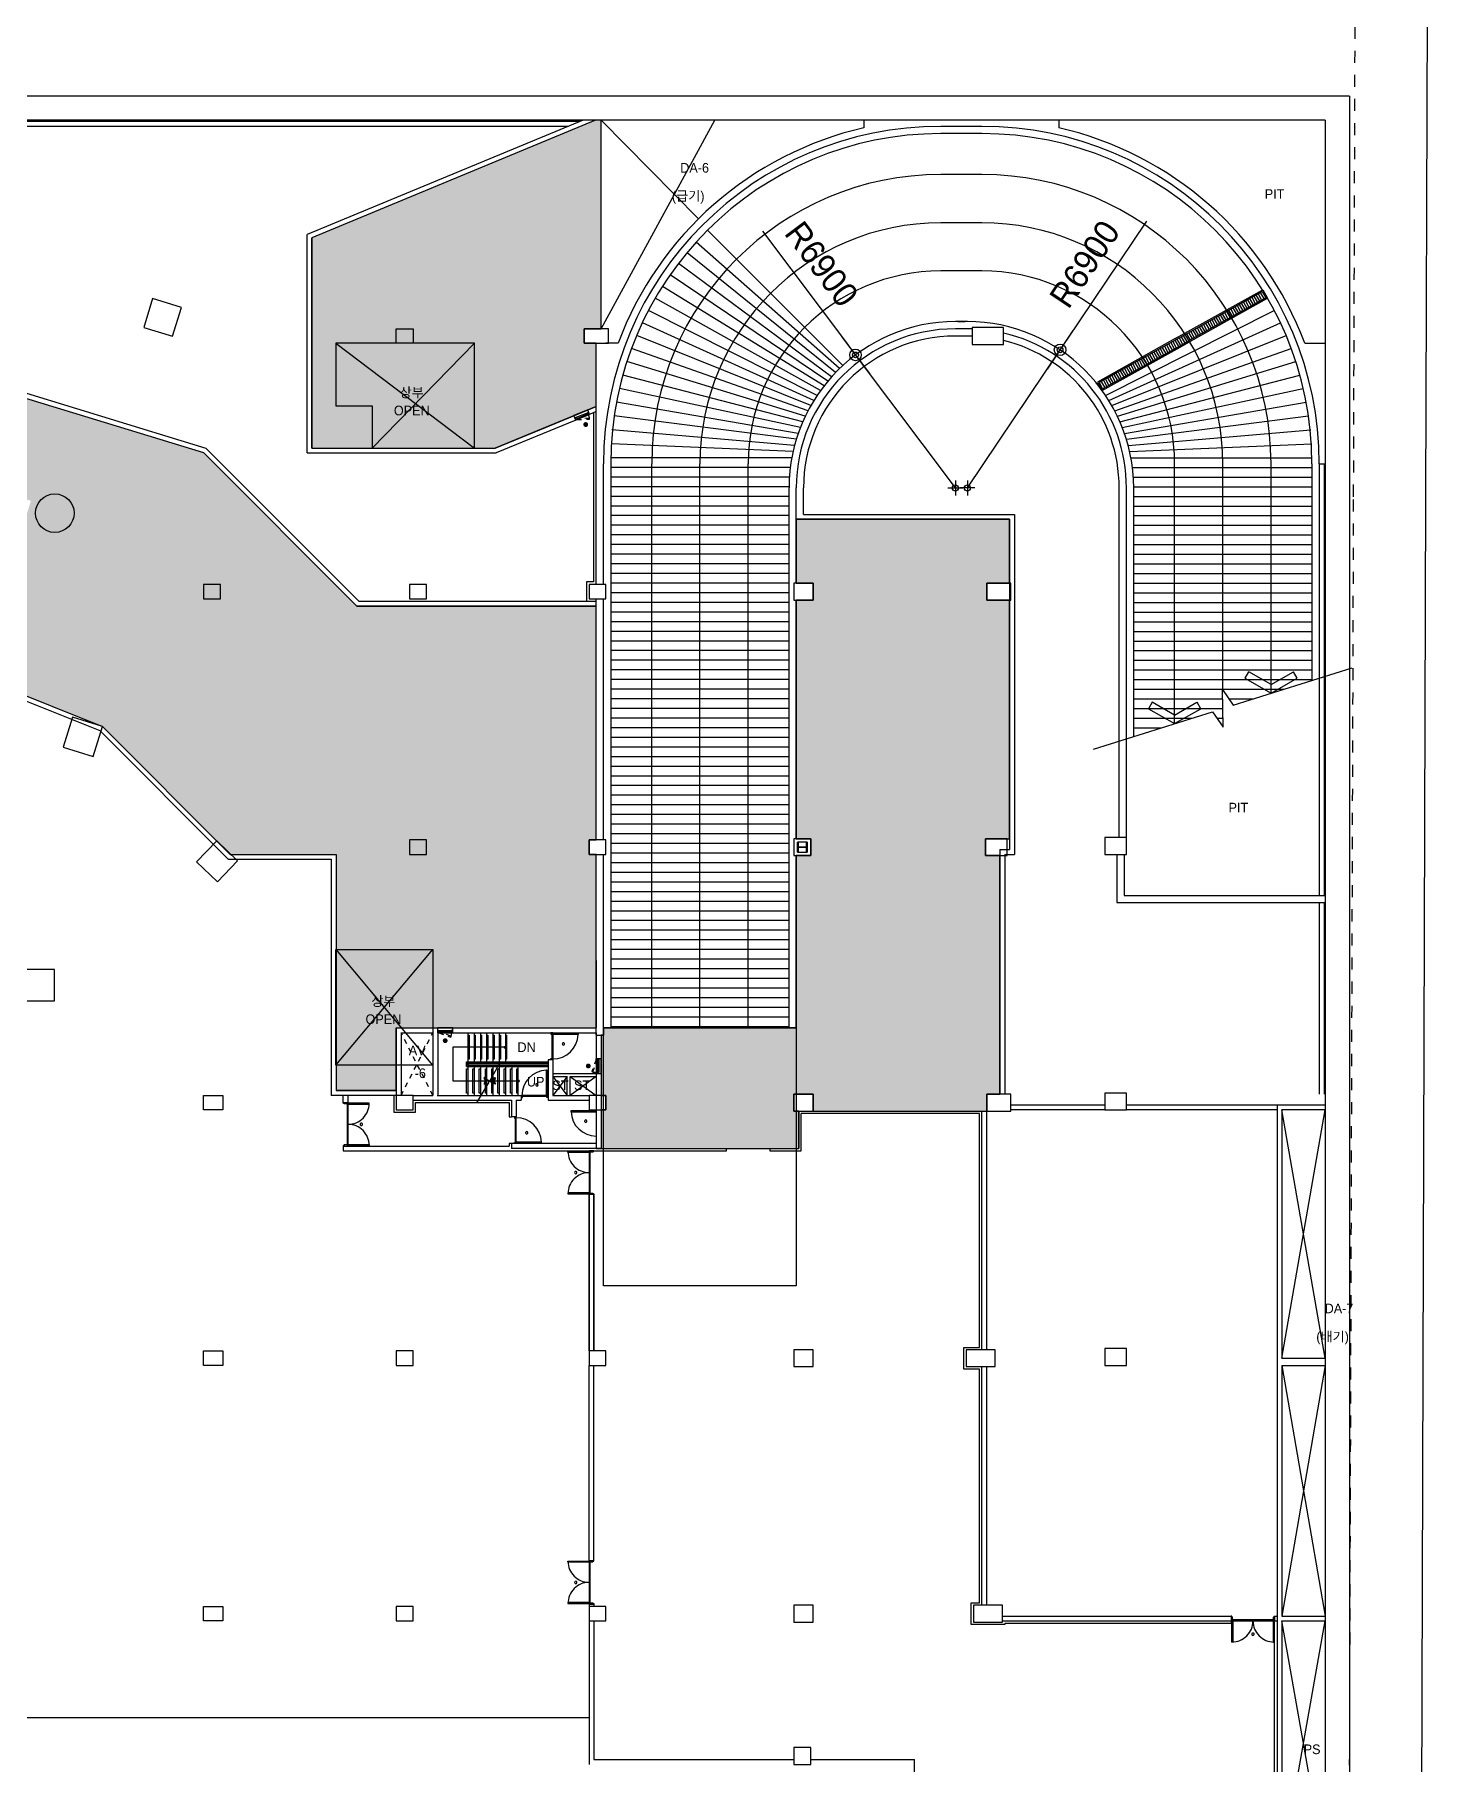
# Model space of a CAD drawing. Header units: millimetres. Extents: x -7718 to 414843, y 91724 to 341395.
# Drawn here: x 357043 to 414843, y 185759 to 257515 of the extents above; entities that cross this region are included whole.
import ezdxf
from ezdxf.enums import TextEntityAlignment as Align

# ---------------------------------------------------------------- set-up
doc = ezdxf.new("R2010")
doc.units = ezdxf.units.MM
doc.header["$LTSCALE"] = 200
doc.header["$MEASUREMENT"] = 0
doc.linetypes.add('HIDDEN', pattern=[2, 1, -1])
for name, color, linetype in [('e-plan', 9, 'CONTINUOUS'), ('FSD', 7, 'CONTINUOUS'), ('sol-252', 252, 'CONTINUOUS'), ('w1', 3, 'CONTINUOUS')]:
    doc.layers.add(name, color=color, linetype=linetype)
doc.styles.add('kiahn', font='HY울릉도L.TTF')

# ---------------------------------------------------------------- blocks, each defined once
blk = doc.blocks.new('fsd-dot')
at = {"layer": 'FSD', "const_width": 100}
blk.add_lwpolyline([(49, 11, -1), (-49, -11, -1)], format="xyb", close=True, dxfattribs=at)

msp = doc.modelspace()

# ---------------------------------------------------------------- hatches: boundary and pattern name
at = {"layer": 'sol-252'}
for points in [[(368553, 249085), (368553, 240359), (376163, 240359), (378239, 241218), (380353, 242093), (380353, 244709), (379853, 244709), (379853, 245309), (380553, 245309), (380553, 253959), (380325, 253959)], [(353370, 243434), (351916, 239696), (356890, 238176), (354638, 230812), (355576, 230526), (359857, 228814), (365160, 223509), (369553, 223509), (369553, 213709), (372053, 213709), (372053, 216309), (380353, 216309), (380353, 223509), (380053, 223509), (380053, 224109), (380353, 224109), (380353, 233809), (370418, 233809), (364064, 240165)], [(397103, 223459), (396503, 223459), (396503, 224159), (397503, 224159), (397503, 234059), (396553, 234059), (396553, 234759), (397503, 234759), (397503, 237409), (388653, 237409), (388653, 234759), (389353, 234759), (389353, 234059), (388653, 234059), (388653, 224159), (389253, 224159), (389253, 223459), (388653, 223459), (388653, 216309), (380653, 216309), (380653, 216009), (380553, 216009), (380553, 213509), (380753, 213509), (380753, 212909), (380553, 212909), (380553, 211309), (388753, 211309), (388753, 212859), (388553, 212859), (388553, 213559), (389353, 213559), (389353, 212859), (396553, 212859), (396553, 213559), (397103, 213559)]]:
    msp.add_hatch(color=256, dxfattribs=at).paths.add_polyline_path(points)

# ---------------------------------------------------------------- linework, layer by layer
at = {"layer": 'e-plan', "linetype": 'HIDDEN', "ltscale": 2.5}
for p, q in [((411780, 238346), (411843, 258359)), ((411481, 142730), (411780, 238346))]:
    msp.add_line(p, q, dxfattribs=at)
at = {"layer": 'e-plan'}
for p, q in [((414780, 238337), (414843, 258359)), ((411603, 254959), (345653, 254959)), ((411603, 254959), (411603, 180559)), ((379199, 253709), (344353, 253709)), ((410603, 253959), (344653, 253959)), ((379682, 253909), (344853, 253909)), ((379803, 253959), (368353, 249218)), ((380325, 253959), (368553, 249085)), ((380325, 253959), (368553, 249085)), ((380553, 253959), (380325, 253959)), ((380553, 245309), (380553, 253959)), ((380553, 245309), (385276, 253959)), ((380553, 253959), (384595, 249874)), ((380553, 245309), (380553, 253959)), ((391458, 253959), (391458, 253647)), ((396353, 253709), (394653, 253709)), ((396353, 253409), (394653, 253409)), ((399547, 253959), (399547, 253647)), ((410603, 253959), (410603, 181559)), ((396353, 251709), (394653, 251709)), ((403181, 249770), (399867, 244835)), ((368353, 240159), (368353, 249218)), ((368553, 240359), (368553, 249085)), ((368553, 249085), (368553, 240359)), ((387254, 249365), (390822, 244611)), ((396353, 247709), (394653, 247709)), ((404779, 245124), (408009, 246929)), ((404803, 245080), (407990, 246861)), ((407990, 246861), (408136, 246599)), ((408009, 246929), (408204, 246579)), ((401346, 242748), (408205, 246580)), ((408136, 246599), (404950, 244819)), ((408204, 246579), (404974, 244775)), ((406680, 246129), (406827, 245867)), ((406768, 246178), (406914, 245916)), ((406855, 246227), (407001, 245965)), ((406942, 246275), (407089, 246013)), ((407030, 246324), (407176, 246062)), ((407117, 246373), (407263, 246111)), ((407204, 246422), (407351, 246160)), ((407292, 246470), (407438, 246208)), ((407379, 246519), (407525, 246257)), ((407466, 246568), (407612, 246306)), ((407553, 246617), (407700, 246355)), ((407641, 246665), (407787, 246404)), ((407728, 246714), (407874, 246452)), ((407815, 246763), (407962, 246501)), ((407903, 246812), (408049, 246550)), ((395753, 245609), (395253, 245609)), ((395353, 245609), (395653, 245609)), ((405458, 245446), (405605, 245184)), ((405546, 245495), (405692, 245233)), ((405633, 245544), (405779, 245282)), ((405720, 245593), (405866, 245331)), ((405807, 245641), (405954, 245379)), ((405895, 245690), (406041, 245428)), ((405982, 245739), (406128, 245477)), ((406069, 245788), (406216, 245526)), ((406157, 245836), (406303, 245574)), ((406244, 245885), (406390, 245623)), ((406331, 245934), (406478, 245672)), ((406419, 245983), (406565, 245721)), ((406506, 246031), (406652, 245770)), ((406593, 246080), (406739, 245818)), ((369545, 244710), (375295, 240360)), ((369545, 244710), (369545, 242110)), ((375295, 244710), (369545, 244710)), ((371045, 240360), (375295, 244710)), ((375295, 240360), (375295, 244710)), ((379853, 244709), (379853, 245309)), ((379853, 245309), (380553, 245309)), ((380353, 244709), (379853, 244709)), ((380353, 239959), (380353, 244709)), ((380353, 242093), (380353, 244709)), ((381255, 244709), (380753, 244709)), ((390534, 244995), (391687, 243459)), ((395753, 245309), (395253, 245309)), ((395753, 245009), (395253, 245009)), ((397253, 245359), (395953, 245359)), ((395953, 245359), (395953, 244659)), ((397253, 244659), (397253, 245359)), ((400135, 245234), (399064, 243640)), ((404381, 244902), (401151, 243098)), ((404406, 244858), (401219, 243078)), ((404188, 244736), (404334, 244474)), ((404275, 244785), (404421, 244523)), ((404362, 244834), (404508, 244572)), ((404381, 244902), (404779, 245124)), ((404803, 245080), (404406, 244858)), ((404449, 244883), (404596, 244621)), ((404537, 244931), (404683, 244670)), ((404552, 244596), (404950, 244819)), ((404577, 244553), (404974, 244775)), ((404624, 244980), (404770, 244718)), ((404711, 245029), (404858, 244767)), ((404847, 245105), (404993, 244843)), ((404934, 245154), (405081, 244892)), ((405022, 245202), (405168, 244940)), ((405109, 245251), (405255, 244989)), ((405196, 245300), (405343, 245038)), ((405284, 245349), (405430, 245087)), ((405371, 245397), (405517, 245136)), ((409750, 244709), (410603, 244709)), ((395253, 238709), (391110, 244227)), ((395753, 238709), (399599, 244437)), ((395953, 244659), (397253, 244659)), ((401346, 242748), (404577, 244553)), ((401366, 242816), (404552, 244596)), ((402878, 244005), (403024, 243743)), ((402965, 244054), (403112, 243792)), ((403053, 244102), (403199, 243840)), ((403140, 244151), (403286, 243889)), ((403227, 244200), (403374, 243938)), ((403315, 244249), (403461, 243987)), ((403402, 244297), (403548, 244036)), ((403489, 244346), (403635, 244084)), ((403576, 244395), (403723, 244133)), ((403664, 244444), (403810, 244182)), ((403751, 244493), (403897, 244231)), ((403838, 244541), (403985, 244279)), ((403926, 244590), (404072, 244328)), ((404013, 244639), (404159, 244377)), ((404100, 244688), (404247, 244426)), ((364170, 240342), (353251, 243680)), ((364064, 240165), (353370, 243434)), ((364064, 240165), (353370, 243434)), ((401569, 243273), (401715, 243011)), ((401656, 243322), (401802, 243060)), ((401743, 243371), (401889, 243109)), ((401830, 243420), (401977, 243158)), ((401918, 243468), (402064, 243206)), ((402005, 243517), (402151, 243255)), ((402092, 243566), (402239, 243304)), ((402180, 243615), (402326, 243353)), ((402267, 243663), (402413, 243402)), ((402354, 243712), (402501, 243450)), ((402442, 243761), (402588, 243499)), ((402529, 243810), (402675, 243548)), ((402616, 243859), (402762, 243597)), ((402703, 243907), (402850, 243645)), ((402791, 243956), (402937, 243694)), ((401151, 243098), (401346, 242748)), ((401219, 243078), (401366, 242816)), ((401307, 243127), (401453, 242865)), ((401394, 243176), (401540, 242914)), ((401481, 243225), (401628, 242963)), ((369545, 242110), (371045, 242110)), ((371045, 242110), (371045, 240360)), ((380353, 242093), (376163, 240359)), ((378239, 241218), (380353, 242093)), ((379999, 241947), (379426, 241710)), ((379520, 241640), (379982, 241831)), ((379996, 241837), (379982, 241831)), ((379982, 241831), (380001, 241785)), ((380028, 241851), (379996, 241837)), ((380075, 241762), (379999, 241947)), ((380066, 241758), (380028, 241851)), ((380353, 241877), (380075, 241762)), ((380243, 241831), (380243, 234819)), ((376163, 240359), (378239, 241218)), ((379503, 241525), (376203, 240159)), ((379503, 241525), (379426, 241710)), ((379474, 241621), (379506, 241634)), ((379512, 241529), (379474, 241621)), ((379506, 241634), (379520, 241640)), ((379544, 241542), (379512, 241529)), ((379520, 241640), (379539, 241594)), ((379539, 241594), (379525, 241588)), ((379525, 241588), (379544, 241542)), ((379539, 241594), (380001, 241785)), ((379544, 241542), (380034, 241745)), ((380001, 241785), (380015, 241791)), ((380015, 241791), (380034, 241745)), ((380034, 241745), (380066, 241758)), ((364064, 240165), (370418, 233809)), ((370418, 233809), (364064, 240165)), ((364170, 240342), (370501, 234009)), ((368353, 240159), (376203, 240159)), ((368553, 240359), (376163, 240359)), ((368553, 240359), (376163, 240359)), ((371045, 240360), (375295, 240360)), ((380353, 234709), (380353, 239959)), ((380653, 234709), (380653, 239709)), ((380953, 239709), (380953, 216309)), ((382653, 216309), (382653, 239709)), ((386653, 216309), (386653, 239709)), ((404353, 228933), (404353, 239709)), ((408353, 230194), (408353, 239709)), ((410053, 239709), (410053, 230729)), ((410353, 239709), (410353, 221809)), ((410353, 239709), (410603, 239709)), ((410553, 239709), (410553, 221809)), ((395253, 239021), (395253, 238396)), ((395753, 239021), (395753, 238396)), ((388353, 216309), (388353, 238709)), ((388653, 237409), (388653, 238709)), ((388953, 237609), (388953, 238709)), ((394940, 238709), (395565, 238709)), ((396065, 238709), (395440, 238709)), ((402053, 224209), (402053, 238709)), ((402353, 224209), (402353, 238709)), ((402653, 228397), (402653, 238709)), ((414481, 142721), (414780, 238337)), ((388953, 237609), (397703, 237609)), ((397703, 237609), (397703, 223509)), ((388653, 234759), (388653, 237409)), ((388653, 237409), (397503, 237409)), ((397503, 237409), (388653, 237409)), ((388653, 237409), (388653, 234759)), ((397503, 237409), (397503, 223709)), ((397503, 234759), (397503, 237409)), ((380243, 234819), (379943, 234819)), ((379943, 234819), (379943, 234009)), ((388653, 234759), (389353, 234759)), ((389353, 234759), (389353, 234059)), ((396553, 234059), (396553, 234759)), ((396553, 234759), (397503, 234759)), ((397553, 234759), (396553, 234759)), ((396553, 234759), (396553, 234059)), ((397553, 234059), (397553, 234759)), ((370501, 234009), (380353, 234009)), ((380353, 224109), (380353, 234109)), ((380653, 224109), (380653, 234109)), ((388653, 224159), (388653, 234059)), ((389353, 234059), (388653, 234059)), ((388653, 234059), (388653, 224159)), ((397503, 234059), (396553, 234059)), ((396553, 234059), (397553, 234059)), ((397503, 224159), (397503, 234059)), ((370418, 233809), (380353, 233809)), ((380353, 233809), (370418, 233809)), ((380353, 224109), (380353, 233809)), ((406782, 229699), (411713, 231253)), ((407423, 231080), (407270, 230812)), ((408353, 230549), (407425, 231079)), ((408353, 230549), (409280, 231079)), ((409435, 230812), (409282, 231080)), ((355576, 230526), (359857, 228814)), ((355576, 230526), (359857, 228814)), ((406363, 228780), (406342, 230346)), ((406342, 230346), (406782, 229699)), ((407270, 230812), (408353, 230194)), ((408353, 230194), (409435, 230812)), ((355517, 230334), (359745, 228644)), ((403423, 229820), (403270, 229552)), ((404353, 229289), (403425, 229818)), ((404353, 229289), (405280, 229819)), ((405435, 229552), (405282, 229820)), ((400992, 227874), (405923, 229428)), ((403270, 229552), (404353, 228933)), ((404353, 228933), (405435, 229552)), ((405923, 229428), (406363, 228780)), ((359745, 228644), (365077, 223309)), ((359857, 228814), (365160, 223509)), ((359857, 228814), (365160, 223509)), ((380053, 223509), (380053, 224109)), ((380053, 224109), (380353, 224109)), ((389253, 224159), (388553, 224159)), ((388553, 224159), (388553, 223459)), ((388653, 224159), (389253, 224159)), ((389253, 224159), (389253, 223459)), ((389253, 223459), (389253, 224159)), ((396503, 223459), (396503, 224159)), ((396503, 224159), (397503, 224159)), ((397403, 224159), (396503, 224159)), ((396503, 224159), (396503, 223459)), ((397403, 223459), (397403, 224159)), ((365077, 223309), (369353, 223309)), ((365160, 223509), (369553, 223509)), ((365160, 223509), (369553, 223509)), ((369353, 223309), (369353, 213509)), ((369553, 223509), (369553, 213709)), ((369553, 223509), (369553, 213709)), ((380353, 223509), (380053, 223509)), ((380353, 216009), (380353, 223509)), ((380353, 216309), (380353, 223509)), ((380653, 216009), (380653, 223509)), ((388553, 223459), (389253, 223459)), ((388653, 216309), (388653, 223459)), ((389253, 223459), (388653, 223459)), ((388653, 223459), (388653, 216309)), ((397103, 223459), (396503, 223459)), ((396503, 223459), (397403, 223459)), ((397103, 223709), (397103, 213559)), ((397103, 223709), (397503, 223709)), ((397103, 213559), (397103, 223459)), ((397303, 223509), (397303, 213559)), ((397303, 223509), (397703, 223509)), ((401953, 223509), (401953, 221509)), ((402253, 223509), (402253, 221809)), ((402253, 221809), (410603, 221809)), ((401953, 221509), (410603, 221509)), ((410353, 221509), (410353, 213559)), ((410553, 221509), (410553, 213559)), ((369545, 214760), (373565, 219560)), ((369545, 219560), (373565, 219560)), ((369545, 214760), (369545, 219560)), ((373565, 214760), (369553, 219560)), ((373565, 219560), (373565, 214760)), ((380353, 219109), (380353, 216309)), ((372053, 216309), (373773, 216309)), ((372053, 213709), (372053, 216309)), ((372053, 216309), (380353, 216309)), ((372253, 216109), (373573, 216109)), ((373573, 216109), (373573, 213509)), ((374393, 216309), (373773, 216309)), ((373773, 216109), (373773, 216309)), ((373773, 216109), (373773, 213509)), ((373783, 216109), (373783, 216209)), ((373783, 216209), (373818, 216209)), ((373818, 216109), (373783, 216109)), ((373818, 216209), (373833, 216209)), ((373833, 216159), (373818, 216159)), ((373818, 216159), (373818, 216109)), ((373818, 216109), (374348, 216109)), ((373833, 216209), (374333, 216209)), ((373833, 216209), (373833, 216159)), ((373833, 216159), (374333, 216159)), ((374348, 216209), (374333, 216209)), ((374333, 216209), (374333, 216159)), ((374333, 216159), (374348, 216159)), ((374383, 216209), (374348, 216209)), ((374348, 216159), (374348, 216109)), ((374348, 216109), (374383, 216109)), ((374383, 216109), (374383, 216209)), ((374393, 216309), (380353, 216309)), ((374393, 216109), (374393, 216309)), ((374393, 216109), (380353, 216109)), ((375023, 216109), (375023, 214909)), ((375023, 216009), (375073, 216009)), ((375073, 216009), (375073, 215009)), ((375283, 216109), (375283, 214909)), ((375283, 216009), (375333, 216009)), ((375333, 216009), (375333, 215009)), ((375543, 216109), (375543, 214909)), ((375543, 216009), (375593, 216009)), ((375593, 216009), (375593, 215009)), ((375803, 216109), (375803, 214909)), ((375803, 216009), (375853, 216009)), ((375853, 216009), (375853, 215009)), ((376063, 216109), (376063, 214909)), ((376063, 216009), (376113, 216009)), ((376113, 216009), (376113, 215009)), ((376323, 216109), (376323, 214909)), ((376323, 216009), (376373, 216009)), ((376373, 216009), (376373, 215009)), ((376583, 216109), (376583, 214909)), ((376583, 216009), (376633, 216009)), ((376633, 216009), (376633, 215009)), ((378553, 216099), (378473, 216099)), ((378473, 216099), (378473, 216054)), ((378473, 216054), (378513, 216054)), ((378513, 216054), (378513, 216074)), ((378513, 216074), (378553, 216074)), ((378513, 216054), (378513, 215044)), ((378553, 216074), (378553, 216099)), ((378553, 216074), (378553, 215024)), ((378553, 216034), (378553, 216074)), ((378553, 216074), (379602, 216073)), ((379602, 216033), (378553, 216034)), ((379602, 216073), (379602, 216033)), ((380353, 216109), (380353, 211309)), ((380353, 216009), (380653, 216009)), ((380553, 216009), (380553, 211309)), ((380653, 216009), (380553, 216009)), ((380553, 216009), (380553, 213509)), ((380653, 216309), (388653, 216309)), ((380653, 205609), (380653, 216309)), ((388653, 216309), (380653, 216309)), ((380653, 216309), (380653, 216009)), ((388653, 216309), (388653, 205609)), ((376583, 215509), (374398, 215509)), ((374398, 215509), (374398, 214109)), ((373565, 214760), (369545, 214760)), ((374973, 214709), (374973, 214909)), ((374973, 214909), (378353, 214909)), ((374973, 214709), (378353, 214709)), ((374973, 213609), (374973, 214609)), ((374973, 214609), (375023, 214609)), ((375013, 214749), (375013, 214869)), ((375013, 214869), (378353, 214869)), ((375013, 214749), (378353, 214749)), ((375073, 215009), (375023, 215009)), ((375023, 214709), (375023, 213509)), ((375038, 214774), (375038, 214844)), ((375038, 214844), (378353, 214844)), ((375038, 214774), (378353, 214774)), ((375233, 213609), (375233, 214609)), ((375233, 214609), (375283, 214609)), ((375333, 215009), (375283, 215009)), ((375283, 214709), (375283, 213509)), ((375493, 213609), (375493, 214609)), ((375493, 214609), (375543, 214609)), ((375593, 215009), (375543, 215009)), ((375543, 214709), (375543, 213509)), ((375753, 213609), (375753, 214609)), ((375753, 214609), (375803, 214609)), ((375853, 215009), (375803, 215009)), ((375803, 214709), (375803, 213509)), ((375963, 214152), (376395, 214935)), ((376013, 213609), (376013, 214609)), ((376013, 214609), (376063, 214609)), ((376113, 215009), (376063, 215009)), ((376063, 214709), (376063, 213509)), ((376273, 213609), (376273, 214609)), ((376273, 214609), (376323, 214609)), ((376373, 215009), (376323, 215009)), ((376323, 214709), (376323, 213509)), ((376533, 213609), (376533, 214609)), ((376533, 214609), (376583, 214609)), ((376633, 215009), (376583, 215009)), ((376583, 214709), (376583, 213509)), ((376793, 213609), (376793, 214609)), ((376793, 214609), (376843, 214609)), ((376843, 214709), (376843, 213509)), ((377053, 213609), (377053, 214609)), ((377053, 214609), (377103, 214609)), ((377103, 214709), (377103, 213509)), ((378317, 214558), (378277, 214558)), ((378277, 214558), (378278, 213509)), ((378318, 213509), (378317, 214558)), ((378353, 214989), (378353, 213309)), ((378553, 214989), (378353, 214989)), ((378473, 214999), (378473, 215044)), ((378473, 215044), (378513, 215044)), ((378553, 214999), (378473, 214999)), ((378513, 215044), (378513, 215024)), ((378513, 215024), (378553, 215024)), ((378553, 215024), (378553, 214999)), ((378553, 214989), (378553, 213509)), ((380353, 215039), (380553, 215039)), ((380353, 215029), (380453, 215029)), ((380353, 214994), (380353, 215029)), ((380353, 214994), (380353, 214464)), ((380403, 214994), (380353, 214994)), ((380403, 214979), (380403, 214994)), ((380403, 214979), (380403, 214479)), ((380453, 214979), (380403, 214979)), ((380453, 215029), (380453, 214994)), ((380453, 214994), (380453, 214979)), ((380453, 214979), (380453, 214479)), ((380553, 214419), (380553, 215039)), ((374398, 214109), (375803, 214109)), ((375405, 213224), (375913, 214065)), ((375725, 214248), (375692, 214225)), ((375692, 214225), (375758, 214109)), ((375758, 214109), (375692, 213992)), ((375692, 213992), (375725, 213973)), ((375803, 214109), (375725, 214248)), ((375725, 213973), (375803, 214109)), ((375913, 214065), (375829, 214171)), ((375829, 214171), (376036, 214046)), ((376036, 214046), (375963, 214152)), ((376063, 214109), (376140, 214248)), ((376140, 213973), (376063, 214109)), ((376063, 214109), (377103, 214109)), ((376173, 214225), (376107, 214109)), ((376107, 214109), (376173, 213992)), ((376140, 214248), (376173, 214225)), ((376173, 213992), (376140, 213973)), ((378553, 214419), (380353, 214419)), ((378553, 214299), (379143, 214299)), ((378553, 214299), (379143, 213509)), ((379143, 214299), (378553, 213509)), ((379143, 213509), (379143, 214299)), ((379263, 213509), (379263, 214299)), ((379263, 214299), (380353, 214299)), ((379263, 214299), (380353, 213509)), ((380353, 214299), (379263, 213509)), ((380403, 214464), (380353, 214464)), ((380353, 214464), (380353, 214429)), ((380353, 214429), (380453, 214429)), ((380353, 214419), (380553, 214419)), ((380453, 214479), (380403, 214479)), ((380403, 214479), (380403, 214464)), ((380453, 214464), (380453, 214479)), ((380453, 214429), (380453, 214464)), ((372053, 213509), (369353, 213509)), ((372053, 213709), (369553, 213709)), ((369553, 213709), (372053, 213709)), ((369853, 213209), (369853, 213509)), ((369853, 213184), (369853, 213209)), ((369853, 213209), (370053, 213209)), ((369893, 213184), (369853, 213184)), ((369893, 213164), (369893, 213184)), ((370013, 213164), (369893, 213164)), ((370053, 213184), (370013, 213184)), ((370013, 213184), (370013, 213164)), ((370013, 213164), (370013, 211454)), ((370053, 213209), (370053, 213509)), ((370053, 213209), (370053, 213184)), ((370053, 211434), (370053, 213184)), ((370928, 213184), (370053, 213184)), ((370053, 213184), (370053, 213144)), ((370053, 213144), (370928, 213144)), ((370928, 213144), (370928, 213184)), ((371953, 213509), (371953, 212809)), ((372753, 213509), (373573, 213509)), ((372753, 213309), (376833, 213309)), ((372853, 212809), (372853, 213209)), ((372853, 213209), (376733, 213209)), ((373753, 213509), (377233, 213509)), ((375023, 213609), (374973, 213609)), ((375283, 213609), (375233, 213609)), ((375543, 213609), (375493, 213609)), ((375803, 213609), (375753, 213609)), ((376063, 213609), (376013, 213609)), ((376323, 213609), (376273, 213609)), ((376583, 213609), (376533, 213609)), ((376733, 213209), (376733, 212619)), ((376843, 213609), (376793, 213609)), ((376833, 213309), (376833, 212619)), ((377033, 213309), (377233, 213309)), ((377033, 213309), (377033, 212619)), ((377103, 213609), (377053, 213609)), ((377233, 213509), (377233, 213309)), ((377268, 213509), (377243, 213509)), ((377243, 213509), (377243, 213429)), ((377243, 213429), (377288, 213429)), ((378318, 213509), (377268, 213509)), ((377268, 213469), (377268, 213509)), ((377288, 213469), (377268, 213469)), ((378298, 213469), (377288, 213469)), ((377288, 213429), (377288, 213469)), ((378278, 213509), (378318, 213509)), ((378298, 213429), (378298, 213469)), ((378298, 213469), (378318, 213469)), ((378343, 213429), (378298, 213429)), ((378318, 213469), (378318, 213509)), ((378318, 213509), (378343, 213509)), ((378343, 213509), (378343, 213429)), ((378353, 213309), (380053, 213309)), ((378553, 213509), (380053, 213509)), ((380553, 213509), (380753, 213509)), ((380753, 213509), (380753, 212909)), ((388553, 212859), (388553, 213559)), ((388553, 213559), (389353, 213559)), ((389353, 213559), (389353, 212859)), ((396553, 212859), (396553, 213559)), ((396553, 213559), (397103, 213559)), ((371953, 212809), (372853, 212809)), ((376733, 212619), (376833, 212619)), ((377033, 212619), (376833, 212619)), ((376953, 212609), (376953, 212564)), ((377033, 212609), (376953, 212609)), ((376953, 212564), (376993, 212564)), ((376993, 212564), (376993, 212584)), ((376993, 212584), (377033, 212584)), ((376993, 211554), (376993, 212564)), ((377033, 212584), (377033, 212609)), ((377033, 211534), (377033, 212584)), ((380353, 212874), (379303, 212873)), ((379303, 212873), (379303, 212833)), ((379303, 212833), (380353, 212834)), ((380353, 212834), (380353, 212874)), ((380753, 212909), (380553, 212909)), ((380553, 212909), (380553, 211309)), ((388753, 212859), (388553, 212859)), ((388753, 212859), (396553, 212859)), ((388753, 212859), (388753, 211309)), ((388753, 211309), (388753, 212859)), ((388853, 211209), (388853, 212759)), ((396253, 212759), (388853, 212759)), ((389353, 212859), (396553, 212859)), ((396253, 203059), (396253, 212759)), ((396353, 202959), (396353, 212859)), ((396553, 202959), (396553, 212859)), ((397303, 212859), (397303, 212859)), ((401453, 213109), (397553, 213109)), ((401453, 212909), (397553, 212909)), ((408603, 213109), (402353, 213109)), ((408603, 212909), (402353, 212909)), ((410603, 213109), (408603, 213109)), ((408603, 213109), (408603, 182779)), ((410603, 212909), (408803, 212909)), ((408803, 212909), (408803, 202609)), ((408803, 202609), (410603, 212909)), ((410603, 202609), (408803, 212909)), ((369893, 211434), (369853, 211434)), ((369853, 211434), (369853, 211409)), ((369853, 211409), (376733, 211409)), ((369853, 211409), (369853, 211209)), ((369853, 211409), (370053, 211409)), ((369853, 211209), (385753, 211209)), ((369893, 211454), (369893, 211434)), ((370013, 211454), (369893, 211454)), ((370013, 211434), (370013, 211454)), ((370053, 211434), (370013, 211434)), ((370053, 211434), (370053, 211474)), ((370053, 211474), (370928, 211474)), ((370053, 211409), (370053, 211434)), ((370928, 211434), (370053, 211434)), ((370928, 211474), (370928, 211434)), ((376833, 211509), (376733, 211509)), ((376733, 211509), (376733, 211409)), ((376833, 211509), (376833, 211309)), ((380353, 211509), (376833, 211509)), ((380553, 211309), (376833, 211309)), ((376953, 211509), (376953, 211554)), ((376953, 211554), (376993, 211554)), ((377033, 211509), (376953, 211509)), ((376993, 211554), (376993, 211534)), ((376993, 211534), (377033, 211534)), ((377033, 211574), (377033, 211534)), ((378082, 211574), (377033, 211574)), ((377033, 211534), (378082, 211534)), ((377033, 211534), (377033, 211509)), ((378082, 211534), (378082, 211574)), ((379178, 211184), (380053, 211184)), ((379178, 211144), (379178, 211184)), ((380053, 211144), (379178, 211144)), ((380253, 211209), (380053, 211209)), ((380053, 211209), (380053, 211184)), ((380053, 211184), (380053, 209434)), ((380053, 211184), (380093, 211184)), ((380053, 211184), (380053, 211144)), ((380093, 211184), (380093, 211164)), ((380093, 209454), (380093, 211164)), ((380093, 211164), (380213, 211164)), ((380213, 211164), (380213, 211184)), ((380213, 211184), (380253, 211184)), ((380253, 211184), (380253, 211209)), ((380353, 211309), (380553, 211309)), ((380553, 211309), (388753, 211309)), ((380553, 211309), (388753, 211309)), ((385753, 211209), (385753, 211309)), ((387553, 211309), (387553, 211209)), ((387553, 211209), (388853, 211209)), ((380053, 209474), (379178, 209474)), ((379178, 209474), (379178, 209434)), ((379178, 209434), (380053, 209434)), ((380053, 209434), (380053, 209474)), ((380053, 209409), (380053, 209434)), ((380053, 209434), (380093, 209434)), ((380053, 202909), (380053, 209409)), ((380053, 209409), (380253, 209409)), ((380053, 209409), (380053, 202909)), ((380253, 209409), (380053, 209409)), ((380093, 209434), (380093, 209454)), ((380093, 209454), (380213, 209454)), ((380213, 209454), (380213, 209434)), ((380213, 209434), (380253, 209434)), ((380253, 209434), (380253, 209409)), ((380253, 202909), (380253, 209409)), ((380253, 209409), (380253, 202909)), ((388653, 205609), (380653, 205609)), ((395603, 202159), (395603, 203059)), ((395603, 203059), (396253, 203059)), ((396903, 202959), (395703, 202959)), ((395703, 202959), (395703, 202259)), ((396903, 202259), (396903, 202959)), ((408803, 202609), (410603, 202609)), ((380053, 194209), (380053, 202309)), ((380253, 194209), (380253, 202309)), ((396253, 202159), (395603, 202159)), ((395703, 202259), (396903, 202259)), ((396253, 192459), (396253, 202159)), ((396353, 192359), (396353, 202259)), ((396553, 192359), (396553, 202259)), ((408803, 202309), (408803, 191909)), ((408803, 202309), (410603, 202309)), ((408803, 202309), (410603, 191909)), ((410603, 202309), (408803, 191909)), ((379178, 194184), (380053, 194184)), ((379178, 194144), (379178, 194184)), ((380053, 194144), (379178, 194144)), ((380053, 194209), (380253, 194209)), ((380253, 194209), (380053, 194209)), ((380053, 194209), (380053, 194184)), ((380053, 194184), (380053, 192434)), ((380053, 194184), (380093, 194184)), ((380053, 194184), (380053, 194144)), ((380093, 194184), (380093, 194164)), ((380093, 192454), (380093, 194164)), ((380093, 194164), (380213, 194164)), ((380213, 194164), (380213, 194184)), ((380213, 194184), (380253, 194184)), ((380253, 194184), (380253, 194209)), ((380053, 192474), (379178, 192474)), ((379178, 192474), (379178, 192434)), ((379178, 192434), (380053, 192434)), ((380053, 192434), (380053, 192474)), ((380053, 192409), (380053, 192434)), ((380053, 192434), (380093, 192434)), ((380053, 192409), (380253, 192409)), ((380053, 192409), (380053, 192309)), ((380253, 192409), (380053, 192409)), ((380093, 192434), (380093, 192454)), ((380093, 192454), (380213, 192454)), ((380213, 192454), (380213, 192434)), ((380213, 192434), (380253, 192434)), ((380253, 192434), (380253, 192409)), ((380253, 192409), (380253, 192309)), ((395903, 191559), (395903, 192459)), ((395903, 192459), (396253, 192459)), ((397203, 192359), (396003, 192359)), ((396003, 192359), (396003, 191659)), ((397203, 191659), (397203, 192359)), ((380053, 191709), (380053, 185759)), ((380253, 191709), (380253, 185959)), ((396003, 191659), (397203, 191659)), ((397203, 191909), (406703, 191909)), ((397203, 191709), (406703, 191709)), ((406703, 191609), (397303, 191609)), ((397303, 191609), (397303, 191559)), ((406703, 191909), (406703, 191709)), ((406728, 191909), (406703, 191909)), ((406703, 191909), (406703, 191709)), ((406703, 191709), (406703, 191609)), ((406703, 191709), (406728, 191709)), ((406728, 191869), (406728, 191909)), ((406748, 191869), (406728, 191869)), ((406728, 191709), (406728, 191749)), ((406728, 191749), (406748, 191749)), ((406728, 191709), (408478, 191709)), ((406728, 190834), (406728, 191709)), ((406728, 191709), (406768, 191709)), ((406748, 191749), (406748, 191869)), ((408458, 191749), (406748, 191749)), ((406768, 191709), (406768, 190834)), ((408478, 191709), (408438, 191709)), ((408438, 191709), (408438, 190834)), ((408458, 191869), (408478, 191869)), ((408458, 191749), (408458, 191869)), ((408478, 191749), (408458, 191749)), ((408478, 191869), (408478, 191909)), ((408478, 191909), (408503, 191909)), ((408478, 191709), (408478, 191749)), ((408503, 191709), (408478, 191709)), ((408478, 190834), (408478, 191709)), ((408503, 191709), (408503, 191909)), ((408503, 191909), (408603, 191909)), ((408503, 191909), (408503, 191709)), ((408503, 191709), (408603, 191709)), ((408503, 181259), (408503, 191709)), ((408803, 191909), (410603, 191909)), ((408803, 191709), (408803, 182779)), ((408803, 191709), (410603, 191709)), ((408803, 181559), (410603, 191709)), ((410603, 181559), (408803, 191709)), ((397303, 191559), (395903, 191559)), ((406768, 190834), (406728, 190834)), ((408438, 190834), (408478, 190834)), ((275553, 187709), (380053, 187709)), ((380253, 185959), (388553, 185959)), ((389253, 185959), (393553, 185959)), ((393553, 171159), (393553, 185959))]:
    msp.add_line(p, q, dxfattribs=at)
at = {"layer": 'e-plan', "linetype": 'Continuous'}
for p, q in [((390578, 243784), (384965, 249396)), ((396353, 249709), (394653, 249709)), ((390278, 243491), (384117, 248466)), ((390447, 243660), (384493, 248900)), ((390115, 243315), (383759, 248016)), ((389805, 242943), (383100, 247072)), ((389957, 243132), (383419, 247551)), ((389659, 242748), (382800, 246580)), ((389385, 242340), (382264, 245558)), ((389519, 242547), (382522, 246075)), ((401486, 242547), (408484, 246075)), ((401620, 242340), (408741, 245558)), ((389258, 242126), (382029, 245031)), ((401747, 242126), (408976, 245031)), ((389139, 241907), (381816, 244494)), ((401867, 241907), (409190, 244494)), ((388921, 241451), (381458, 243394)), ((389026, 241682), (381625, 243948)), ((401979, 241682), (409380, 243948)), ((402084, 241451), (409547, 243394)), ((388824, 241215), (381314, 242833)), ((402181, 241215), (409691, 242833)), ((388735, 240973), (381193, 242266)), ((402270, 240973), (409812, 242266)), ((388583, 240475), (381002, 241120)), ((388654, 240727), (381097, 241694)), ((402351, 240727), (409908, 241694)), ((402423, 240475), (410003, 241120)), ((388520, 240219), (380978, 240539)), ((402485, 240219), (410040, 240540)), ((388467, 239959), (380953, 239959)), ((384653, 216309), (384653, 239709)), ((402538, 239959), (410053, 239959)), ((406353, 230330), (406353, 239709)), ((388405, 239559), (380953, 239559)), ((388367, 239159), (380953, 239159)), ((402600, 239559), (410053, 239559)), ((402638, 239159), (410053, 239159)), ((388353, 238759), (380953, 238759)), ((388353, 238359), (380953, 238359)), ((402652, 238759), (410053, 238759)), ((402653, 238359), (410053, 238359)), ((388353, 237959), (380953, 237959)), ((388353, 237559), (380953, 237559)), ((402653, 237959), (410053, 237959)), ((402653, 237559), (410053, 237559)), ((388353, 237159), (380953, 237159)), ((402653, 237159), (410053, 237159)), ((388353, 236759), (380953, 236759)), ((388353, 236359), (380953, 236359)), ((402653, 236759), (410053, 236759)), ((402653, 236359), (410053, 236359)), ((388353, 235959), (380953, 235959)), ((388353, 235559), (380953, 235559)), ((402653, 235959), (410053, 235959)), ((402653, 235559), (410053, 235559)), ((388353, 235159), (380953, 235159)), ((388353, 234759), (380953, 234759)), ((402653, 235159), (410053, 235159)), ((402653, 234759), (410053, 234759)), ((388353, 234359), (380953, 234359)), ((388353, 233959), (380953, 233959)), ((402653, 234359), (410053, 234359)), ((402653, 233959), (410053, 233959)), ((388353, 233559), (380953, 233559)), ((402653, 233559), (410053, 233559)), ((388353, 233159), (380953, 233159)), ((388353, 232759), (380953, 232759)), ((402653, 233159), (410053, 233159)), ((402653, 232759), (410053, 232759)), ((388353, 232359), (380953, 232359)), ((388353, 231959), (380953, 231959)), ((402653, 232359), (410053, 232359)), ((402653, 231959), (410053, 231959)), ((388353, 231559), (380953, 231559)), ((388353, 231159), (380953, 231159)), ((402653, 231559), (410053, 231559)), ((402653, 231159), (410053, 231159)), ((388353, 230759), (380953, 230759)), ((388353, 230359), (380953, 230359)), ((402653, 230759), (410053, 230759)), ((402653, 230359), (408876, 230359)), ((388353, 229959), (380953, 229959)), ((402653, 229959), (406347, 229959)), ((406605, 229959), (407607, 229959)), ((388353, 229559), (380953, 229559)), ((388353, 229159), (380953, 229159)), ((402653, 229559), (406353, 229559)), ((402653, 229159), (405068, 229159)), ((406106, 229159), (406358, 229159)), ((388353, 228759), (380953, 228759)), ((388353, 228359), (380953, 228359)), ((402653, 228759), (403799, 228759)), ((388353, 227959), (380953, 227959)), ((388353, 227559), (380953, 227559)), ((388353, 227159), (380953, 227159)), ((388353, 226759), (380953, 226759)), ((388353, 226359), (380953, 226359)), ((388353, 225959), (380953, 225959)), ((388353, 225559), (380953, 225559)), ((388353, 225159), (380953, 225159)), ((388353, 224759), (380953, 224759)), ((388353, 224359), (380953, 224359)), ((388353, 223959), (380953, 223959)), ((388353, 223559), (380953, 223559)), ((388353, 223159), (380953, 223159)), ((388353, 222759), (380953, 222759)), ((388353, 222359), (380953, 222359)), ((388353, 221959), (380953, 221959)), ((388353, 221559), (380953, 221559)), ((388353, 221159), (380953, 221159)), ((388353, 220759), (380953, 220759)), ((388353, 220359), (380953, 220359)), ((388353, 219959), (380953, 219959)), ((388353, 219559), (380953, 219559)), ((388353, 219159), (380953, 219159)), ((388353, 218759), (380953, 218759)), ((388353, 218359), (380953, 218359)), ((388353, 217959), (380953, 217959)), ((388353, 217559), (380953, 217559)), ((388353, 217159), (380953, 217159)), ((388353, 216759), (380953, 216759)), ((388353, 216359), (380953, 216359))]:
    msp.add_line(p, q, dxfattribs=at)
at = {"layer": 'e-plan', "ltscale": 0.5}
for p, q in [((372053, 245309), (372753, 245309)), ((372053, 244709), (372053, 245309)), ((372753, 244709), (372053, 244709)), ((372753, 245309), (372753, 244709)), ((380853, 245309), (379853, 245309)), ((379853, 245309), (379853, 244709)), ((379853, 244709), (380853, 244709)), ((380853, 244709), (380853, 245309)), ((364753, 234709), (364053, 234709)), ((364053, 234709), (364053, 234109)), ((364753, 234109), (364753, 234709)), ((373303, 234709), (372603, 234709)), ((372603, 234709), (372603, 234109)), ((373303, 234109), (373303, 234709)), ((380753, 234709), (380053, 234709)), ((380053, 234709), (380053, 234109)), ((380753, 234109), (380753, 234709)), ((364053, 234109), (364753, 234109)), ((372603, 234109), (373303, 234109)), ((380053, 234109), (380753, 234109)), ((373303, 224109), (372603, 224109)), ((372603, 224109), (372603, 223509)), ((373303, 223509), (373303, 224109)), ((380753, 224109), (380053, 224109)), ((380053, 224109), (380053, 223509)), ((380753, 223509), (380753, 224109)), ((402353, 224209), (401453, 224209)), ((401453, 224209), (401453, 223509)), ((402353, 223509), (402353, 224209)), ((372603, 223509), (373303, 223509)), ((380053, 223509), (380753, 223509)), ((401453, 223509), (402353, 223509)), ((372053, 216309), (372053, 213509)), ((372253, 216109), (372253, 213509)), ((364053, 213509), (364853, 213509)), ((364053, 212909), (364053, 213509)), ((364853, 213509), (364853, 212909)), ((372753, 213509), (372053, 213509)), ((372053, 213509), (372053, 212909)), ((372753, 212909), (372753, 213509)), ((380753, 213509), (380053, 213509)), ((380053, 213509), (380053, 212909)), ((380753, 212909), (380753, 213509)), ((402353, 213609), (401453, 213609)), ((401453, 213609), (401453, 212909)), ((402353, 212909), (402353, 213609)), ((364853, 212909), (364053, 212909)), ((372053, 212909), (372753, 212909)), ((380053, 212909), (380753, 212909)), ((401453, 212909), (402353, 212909)), ((364053, 202909), (364853, 202909)), ((364053, 202309), (364053, 202909)), ((364853, 202909), (364853, 202309)), ((372753, 202909), (372053, 202909)), ((372053, 202909), (372053, 202309)), ((372753, 202309), (372753, 202909)), ((380753, 202909), (380053, 202909)), ((380053, 202909), (380053, 202309)), ((380753, 202309), (380753, 202909)), ((402353, 203009), (401453, 203009)), ((401453, 203009), (401453, 202309)), ((402353, 202309), (402353, 203009)), ((364853, 202309), (364053, 202309)), ((372053, 202309), (372753, 202309)), ((380053, 202309), (380753, 202309)), ((401453, 202309), (402353, 202309)), ((364053, 192309), (364853, 192309)), ((364053, 191709), (364053, 192309)), ((364853, 192309), (364853, 191709)), ((372753, 192309), (372053, 192309)), ((372053, 192309), (372053, 191709)), ((372753, 191709), (372753, 192309)), ((380753, 192309), (380053, 192309)), ((380053, 192309), (380053, 191709)), ((380753, 191709), (380753, 192309)), ((364853, 191709), (364053, 191709)), ((372053, 191709), (372753, 191709)), ((380053, 191709), (380753, 191709)), ((389253, 186459), (388553, 186459)), ((388553, 186459), (388553, 185759)), ((389253, 185759), (389253, 186459)), ((388553, 185759), (389253, 185759))]:
    msp.add_line(p, q, dxfattribs=at)
at = {"layer": 'e-plan', "linetype": 'HIDDEN'}
for p, q in [((380071, 241601), (379543, 241582)), ((379543, 241582), (379544, 241542)), ((379544, 241542), (380074, 241562)), ((380074, 241562), (380071, 241601)), ((373573, 213509), (372253, 216109)), ((372253, 213509), (373573, 216109)), ((373832, 216146), (373818, 216109)), ((373818, 216109), (374314, 215924)), ((374327, 215962), (373832, 216146)), ((374314, 215924), (374327, 215962)), ((380353, 214994), (380168, 214497)), ((380206, 214484), (380390, 214979)), ((380390, 214979), (380353, 214994)), ((380168, 214497), (380206, 214484))]:
    msp.add_line(p, q, dxfattribs=at)
at = {"layer": 'e-plan', "ltscale": 0.5}
for points in [[(361578, 245369), (362773, 245004), (363139, 246199), (361943, 246565)], [(358234, 227951), (359477, 227571), (359857, 228814), (358614, 229194)], [(363768, 223204), (364631, 222371), (365465, 223234), (364602, 224068)], [(356563, 217429), (357863, 217429), (357863, 218729), (356563, 218729)]]:
    msp.add_lwpolyline(points, close=True, dxfattribs=at)
at = {"layer": 'e-plan'}
for points in [[(389353, 234759), (388553, 234759), (388553, 234059), (389353, 234059), (389353, 234759)], [(389353, 213559), (388553, 213559), (388553, 212859), (389353, 212859), (389353, 213559)], [(397553, 213559), (396553, 213559), (396553, 212859), (397553, 212859), (397553, 213559)], [(389353, 202959), (388553, 202959), (388553, 202259), (389353, 202259), (389353, 202959)], [(389353, 192359), (388553, 192359), (388553, 191659), (389353, 191659), (389353, 192359)]]:
    msp.add_lwpolyline(points, dxfattribs=at)
msp.add_lwpolyline([(388696, 223810), (388696, 224011), (388724, 224011), (388724, 223832, 0.414214), (388738, 223818), (389068, 223818, 0.414214), (389082, 223832), (389082, 224011), (389110, 224011), (389110, 223606), (389082, 223606), (389082, 223786, 0.414214), (389068, 223800), (388738, 223800, 0.414214), (388724, 223786), (388724, 223606), (388696, 223606)], format="xyb", close=True, dxfattribs=at)
msp.add_lwpolyline([(389110, 223606), (389110, 224011), (388696, 224011), (388696, 223606)], close=True, dxfattribs=at)
for centre, radius in [((391110, 244227), 240), ((391110, 244227), 120), ((399599, 244437), 240), ((399599, 244437), 120), ((395253, 238709), 125), ((395753, 238709), 125), ((376583, 215509), 50), ((377103, 214109), 50)]:
    msp.add_circle(centre, radius, dxfattribs=at)
at = {"layer": 'e-plan', "ltscale": 0.5}
msp.add_circle((357883, 237663), 800, dxfattribs=at)
at = {"layer": 'e-plan'}
for centre, radius, start, end in [((394653, 239709), 14000, 90, 180), ((394653, 239709), 13700, 90, 180), ((394653, 239709), 14300, 102.90917, 159.53404), ((396353, 239709), 14000, 0, 90), ((396353, 239709), 13700, 0, 90), ((396353, 239709), 14300, 20.46596, 77.09053), ((394653, 239709), 12000, 90, 180), ((396353, 239709), 12000, 0, 90), ((394653, 239709), 8000, 90, 180), ((396353, 239709), 8000, 0, 90), ((395253, 238709), 6900, 90, 180), ((395753, 238709), 6900, 0, 90), ((395253, 238709), 6600, 90, 180), ((395253, 238709), 6300, 90, 180), ((395753, 238709), 6600, 88.26358, 90), ((395753, 238709), 6300, 88.18086, 90), ((395753, 238709), 6600, 0, 76.86342), ((395753, 238709), 6300, 0, 76.22583), ((378553, 216074), 1050, 270, 357.80628), ((378989, 215645), 50, 120, 300), ((378989, 215645), 50, 300, 120), ((378318, 213509), 1050, 92.19372, 180), ((377889, 213945), 50, 150, 330), ((377889, 213945), 50, 330, 150), ((370053, 213184), 875, 269.99985, 0), ((377033, 211534), 1050, 2.19372, 90), ((380353, 212874), 1050, 182.19372, 270), ((379916, 212445), 50, 60, 240), ((379916, 212445), 50, 240, 60), ((370053, 211434), 875, 359.99993, 90.00008), ((370603, 212309), 50, 120, 300), ((370603, 212309), 50, 300, 120), ((377469, 211962), 50, 60, 240), ((377469, 211962), 50, 240, 60), ((380053, 211184), 875, 179.99993, 270.00008), ((380053, 209434), 875, 89.99985, 180), ((379503, 210309), 50, 120, 300), ((379503, 210309), 50, 300, 120), ((380053, 194184), 875, 179.99993, 270.00008), ((380053, 192434), 875, 89.99985, 180), ((379503, 193309), 50, 120, 300), ((379503, 193309), 50, 300, 120), ((406728, 191709), 875, 269.99993, 0.00008), ((408478, 191709), 875, 179.99985, 270), ((407603, 191159), 50, 30, 210), ((407603, 191159), 50, 210, 30)]:
    msp.add_arc(centre, radius, start, end, dxfattribs=at)
at = {"layer": 'e-plan', "linetype": 'Continuous'}
for centre, start, end in [((394653, 239709), 90, 180), ((396353, 239709), 0, 90)]:
    msp.add_arc(centre, 10000, start, end, dxfattribs=at)
at = {"layer": 'e-plan', "linetype": 'HIDDEN'}
for centre, start, end in [((379544, 241542), 2.10215, 22.48979), ((373818, 216109), 339.61235, 0), ((380353, 214994), 249.61235, 270)]:
    msp.add_arc(centre, 530, start, end, dxfattribs=at)
at = {"layer": 'e-plan'}
msp.add_point((388903, 223809), dxfattribs=at)

# ---------------------------------------------------------------- block references
at = {"layer": 'w1', "color": 7}
for p, rotation in [((379915, 241339), 150.489804995916), ((374083, 215779), 128.0000108657781), ((380023, 214729), 38.00001086577814)]:
    msp.add_blockref('fsd-dot', p, dxfattribs=dict(at, rotation=rotation))

# ---------------------------------------------------------------- texts
at = {"layer": 'e-plan', "style": 'kiahn'}
for s, p in [('DA-6', (385030, 251789)), ('(급기)', (384842, 250621)), ('PIT', (408907, 250702)), ('PIT', (407404, 225247)), ('DA-7', (411771, 204473)), ('(배기)', (411584, 203304)), ('PS', (410406, 186185))]:
    msp.add_text(s, height=400, dxfattribs=at).set_placement(p, align=Align.RIGHT)
for rotation, p in [(306.8927, (388120, 249265)), (56.1153, (399944, 246084))]:
    msp.add_text('R6900', height=1020, rotation=rotation, dxfattribs=at).set_placement(p)
for s, p in [('상부', (372694, 242669)), ('OPEN', (372694, 241921)), ('상부', (371518, 217419)), ('OPEN', (371518, 216671)), ('AV', (372921, 215377)), ('-6', (373048, 214430)), ('ST', (378864, 213931)), ('ST', (379763, 213931))]:
    msp.add_text(s, height=400, dxfattribs=at).set_placement(p, align=Align.MIDDLE_CENTER)
for s, p in [('DN', (377459, 215511)), ('UP', (377837, 214077))]:
    msp.add_text(s, height=400, dxfattribs=at).set_placement(p, align=Align.MIDDLE)

doc.saveas('drawing.dxf')
